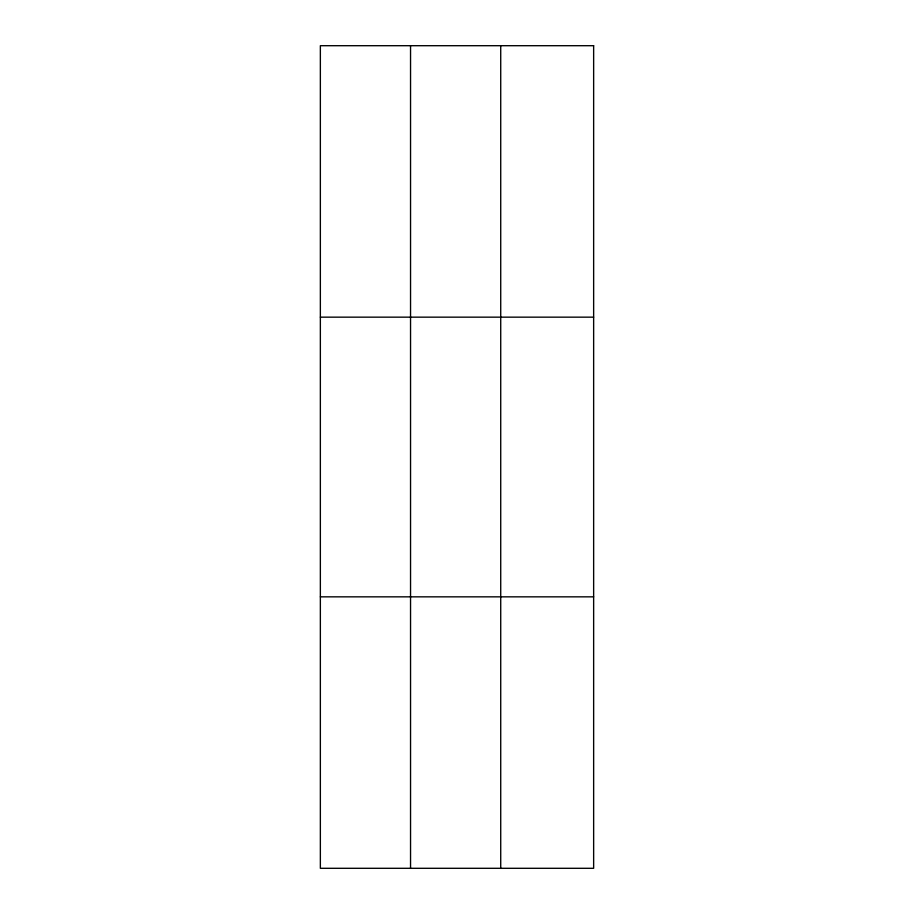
<?xml version="1.0" encoding="UTF-8"?>
<svg xmlns="http://www.w3.org/2000/svg" width="914" height="914" viewBox="0 0 914 914"><rect width="100%" height="100%" fill="white"/><g stroke="black" fill="none" stroke-linecap="round" stroke-linejoin="round"><path stroke-width="1.37" d="M410.546 868.3L410.546 45.7M500.723 868.3L500.723 45.7M320.357 317.158L593.643 317.158M320.357 596.842L593.643 596.842M593.643 45.7L593.643 868.3L320.357 868.3L320.357 45.7L593.643 45.7"/></g></svg>
